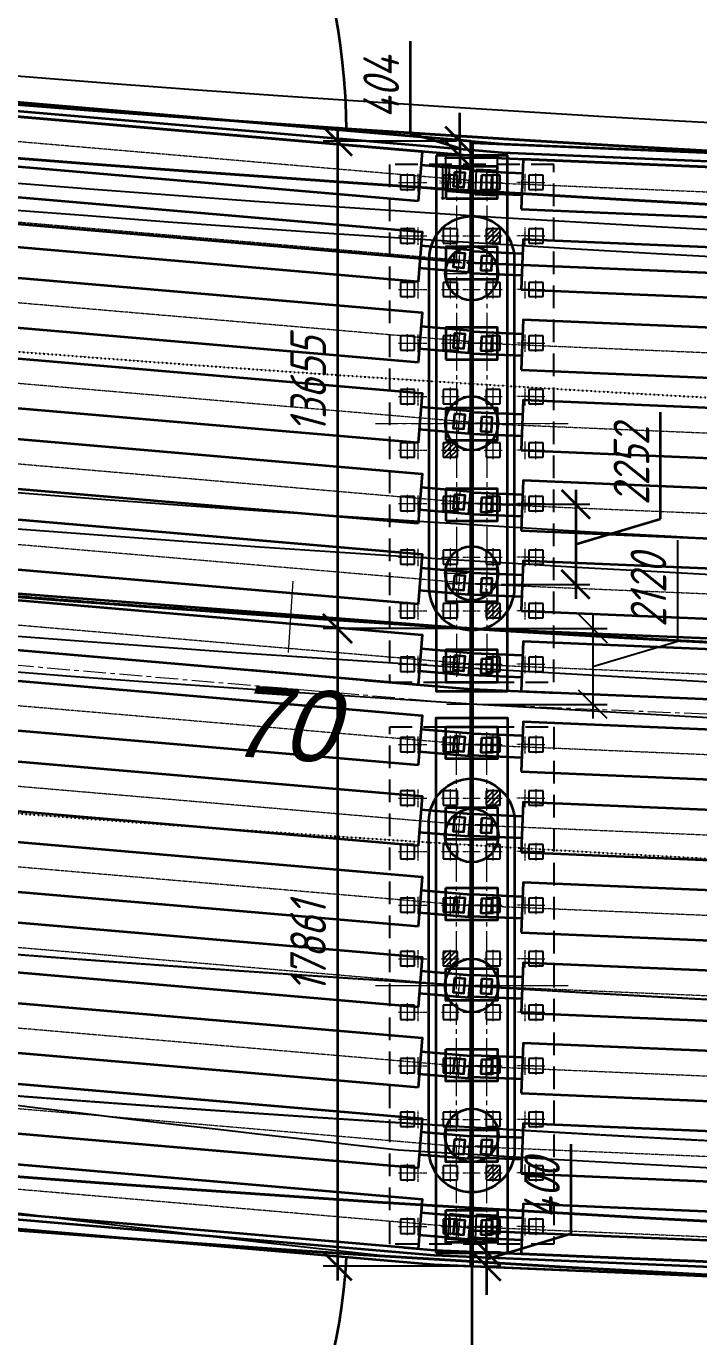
# Model space of a CAD drawing. Header units: millimetres. Extents: x 263685 to 14136308, y -2404013 to 2433772.
# Drawn here: x 6791042 to 6809888, y -687254 to -650534 of the extents above; entities that cross this region are included whole.
import ezdxf
from ezdxf import colors
from ezdxf.entities.mleader import LeaderData, LeaderLine
from ezdxf.enums import TextEntityAlignment as Align
from ezdxf.math import Vec2, Vec3

# ---------------------------------------------------------------- set-up
doc = ezdxf.new("R2010")
doc.units = ezdxf.units.MM
for name, pattern in [('15-15', [6, 1.5, -3, 1.5]), ('CENTER', [50.8, 31.75, -6.35, 6.35, -6.35]), ('DASHED', [7, 5, -2, 0]), ('невидимая', [9.525, 6.35, -3.175]), ('осевая', [2, 1.25, -0.25, 0.25, -0.25])]:
    doc.linetypes.add(name, pattern=pattern)
for name, color, linetype, lineweight in [('1-Бетон', 106, 'Continuous', 35), ('1-Оси', 1, 'CENTER', 20), ('Железная дорога.0', 7, 'Continuous', 9), ('ИС_Выноски', 3, 'Continuous', 18), ('ИС_Ось', 3, 'осевая', 18), ('Основное направление 30.05.Пикетаж', 7, 'Continuous', 15)]:
    doc.layers.add(name, color=color, linetype=linetype, lineweight=lineweight)
doc.layers.add('_Defpoints', color=8, linetype='Continuous', plot=False)
for name, color, linetype in [('_Размер', 7, 'Continuous'), ('ИС_Невидимая', 4, 'невидимая'), ('Основное направление 30.05.Верх покрытия', 7, 'Continuous'), ('Основное направление 30.05.Ось трассы', 7, 'Continuous'), ('Ось_петли_новый план.Верх покрытия', 7, 'Continuous'), ('Петля 1 ось справа.Верх покрытия', 7, 'Continuous'), ('Штриховая', 7, 'Continuous')]:
    doc.layers.add(name, color=color, linetype=linetype)
doc.styles.add('0', font='isocpeur.ttf', dxfattribs={"width": 0.8, "oblique": 15})
doc.styles.add('ISOCPEUR', font='isocpeur.ttf', dxfattribs={"width": 0.8, "oblique": 15, "height": 2.5})
doc.styles.add('Пикетаж_1', font='pragmai.shx', dxfattribs={"height": 2})
doc.dimstyles.new('М25', dxfattribs={"dimscale": 25, "dimtxt": 2.5, "dimasz": 2, "dimexe": 1, "dimexo": 1, "dimgap": 1, "dimtad": 1, "dimdec": 0, "dimtxsty": '0', "dimblk1": 'OBLIQUE', "dimblk2": 'OBLIQUE', "dimsah": 1, "dimcen": 2.5, "dimdle": 1, "dimclrd": 256, "dimclre": 256, "dimclrt": 256, "dimaunit": 1, "dimadec": 0, "dimazin": 0, "dimtfac": 0.75, "dimtdec": 0, "dimtmove": 1, "dimatfit": 2, "dimldrblk": 'OBLIQUE', "dimfxl": 1, "dimtolj": 1, "dimtzin": 0, "dimlwd": -1, "dimlwe": -1, "dimarcsym": 0})
doc.dimstyles.new('М400нов', dxfattribs={"dimscale": 400, "dimtxt": 2.5, "dimasz": 2, "dimexe": 1, "dimexo": 1, "dimgap": 0.8, "dimtad": 1, "dimdec": 0, "dimzin": 0, "dimdsep": 46, "dimtxsty": '0', "dimblk": 'OBLIQUE', "dimcen": 0.09, "dimdle": 1, "dimclrd": 256, "dimclre": 256, "dimclrt": 256, "dimadec": 4, "dimazin": 0, "dimtfac": 1, "dimtdec": 0, "dimtmove": 1, "dimatfit": 2, "dimfxl": 1, "dimtolj": 1, "dimtzin": 0, "dimlwd": -1, "dimarcsym": 0})
pattern_1 = [(176.87772, (98.23885, -49.14669), (-0.00518798, -0.09510861), [])]
pattern_2 = [(176.87772, (101.905245, -44.24796), (-0.00518798, -0.09510861), [])]
pattern_3 = [(176.87772, (94.08722, -51.25713), (-0.00518798, -0.09510861), [])]

# ---------------------------------------------------------------- blocks, each defined once
blk = doc.blocks.new('stationing')
at = {"layer": 'Железная дорога.0', "color": 1}
blk.add_line((0, 1), (0, -1), dxfattribs=at)
blk = doc.blocks.new('дорога план')
at = {"layer": 'Основное направление 30.05.Верх покрытия', "color": 84, "flags": 128}
for points in [[(-265125, 81028, 0.025264), (-191155, 52344, 0.186442), (374243, 80227)], [(-265125, 49916, 0.021366), (-200103, 25285, 0.038759), (-77769, -4898, 0.025058), (2819, -17929, 0.040644), (135520, -15696)]]:
    blk.add_lwpolyline(points, format="xyb", dxfattribs=at)
at = {"layer": 'Основное направление 30.05.Верх покрытия', "color": 6, "flags": 128}
for points in [[(-265125, 77743, 0.024838), (-192097, 49496, 0.186005), (374243, 76946)], [(-265125, 67192, 0.023497), (-195127, 40334, 0.184624), (374243, 66407)], [(-265125, 63916, 0.023087), (-196068, 37485, 0.184202), (374243, 63136)], [(-265125, 53180, 0.021762), (-199161, 28134, 0.038759), (-77278, -1938, 0.025058), (3012, -14935, 0.040649), (135241, -12708)]]:
    blk.add_lwpolyline(points, format="xyb", dxfattribs=at)
at = {"layer": 'Основное направление 30.05.Верх покрытия', "color": 5, "flags": 128}
for points in [[(-265125, 76921, 0.024735), (-192332, 48784, 0.185896), (374243, 76126)], [(374243, 67498, -0.184765), (-194813, 41283, -0.023634), (-265125, 68284, -0.023634)], [(-265125, 62822, 0.022954), (-196382, 36536, 0.184063), (374243, 62046)]]:
    blk.add_lwpolyline(points, format="xyb", dxfattribs=at)
at = {"layer": 'Основное направление 30.05.Ось трассы', "color": 1, "lineweight": 40, "flags": 128}
blk.add_lwpolyline([(-265125, 65117, 0.208487), (374243, 64335)], format="xyb", dxfattribs=at)
at = {"layer": 'Ось_петли_новый план.Верх покрытия', "color": 5, "linetype": 'DASHED', "flags": 128}
for points in [[(134781, -8031, -0.065719), (-77117, -1002)], [(135168, -11962, -0.065719), (-77764, -4899, -0.065719)]]:
    blk.add_lwpolyline(points, format="xyb", dxfattribs=at)
at = {"layer": 'Петля 1 ось справа.Верх покрытия', "color": 5, "linetype": '15-15', "flags": 128}
for points in [[(-265125, 72600, 0.024182), (-193572, 45033, 0.185328), (374243, 71810)], [(-265125, 58518, 0.022417), (-197623, 32786, 0.183514), (374243, 57743)]]:
    blk.add_lwpolyline(points, format="xyb", dxfattribs=at)
at = {"layer": 'Основное направление 30.05.Пикетаж', "xscale": 1000, "yscale": 1000, "zscale": 1000, "rotation": 356.0251108219699}
blk.add_blockref('stationing', (0, 0), dxfattribs=at)
at = {"layer": 'Основное направление 30.05.Пикетаж', "color": 1, "style": 'Пикетаж_1', "oblique": 15}
blk.add_text('70', height=2000, rotation=356.0251, dxfattribs=at).set_placement((-277, -3991), align=Align.CENTER)
blk = doc.blocks.new('б33 план')
at = {"layer": '1-Бетон'}
blk.add_lwpolyline([(1400, 700), (31600, 700), (31600, -700), (1400, -700)], close=True, dxfattribs=at)
for points in [[(1400, 310), (0, 310), (0, -310), (1400, -310)], [(31600, 310), (33000, 310), (33000, -310), (31600, -310)]]:
    blk.add_lwpolyline(points, dxfattribs=at)
at = {"layer": 'ИС_Ось', "color": 3, "ltscale": 20}
for points in [[(0, 0), (33000, 0)], [(400, 310), (400, -310)], [(32600, 310), (32600, -310)]]:
    blk.add_lwpolyline(points, dxfattribs=at)
blk = doc.blocks.new('*U1469')
at = {"rotation": 182.4098864728825}
blk.add_blockref('б33 план', (16485, 694), dxfattribs=at)
blk = doc.blocks.new('*U1470')
at = {"layer": '_Defpoints', "color": 0, "linetype": 'ByBlock', "lineweight": -2, "transparency": 16777216}
for p in [(0, 0), (0, -2252), (0, -4504), (0, -6756), (0, -9008), (0, -11260), (0, -13512), (0, -15764), (0, -18016), (0, -20268), (0, -22520), (0, -24772), (0, -27024), (0, -29276)]:
    blk.add_blockref('*U1469', p, dxfattribs=at)
blk = doc.blocks.new('Б24 план')
at = {"layer": '1-Бетон'}
blk.add_lwpolyline([(1400, -700), (22600, -700), (22600, 700), (1400, 700)], close=True, dxfattribs=at)
for points in [[(1400, -310), (0, -310), (0, 310), (1400, 310)], [(22600, -310), (24000, -310), (24000, 310), (22600, 310)]]:
    blk.add_lwpolyline(points, dxfattribs=at)
at = {"layer": 'ИС_Ось', "color": 3, "ltscale": 20}
for points in [[(300, -310), (300, 310)], [(23700, -310), (23700, 310)], [(0, 0), (24000, 0)]]:
    blk.add_lwpolyline(points, dxfattribs=at)
blk = doc.blocks.new('*U1471')
at = {"rotation": 4.910079921255813}
blk.add_blockref('Б24 план', (-11956, -1027), dxfattribs=at)
blk = doc.blocks.new('*U1472')
at = {"layer": '_Defpoints', "color": 0, "linetype": 'ByBlock', "lineweight": -2, "transparency": 16777216}
for p in [(0, 0), (0, -2258), (0, -4516), (0, -6774), (0, -9032), (0, -11290), (0, -13548), (0, -15806), (0, -18064), (0, -20322), (0, -22580), (0, -24838), (0, -27096), (0, -29354)]:
    blk.add_blockref('*U1471', p, dxfattribs=at)
blk = doc.blocks.new('_None')
blk = doc.blocks.new('*U1370')
at = {"layer": '1-Бетон'}
blk.add_circle((0, 0), 750, dxfattribs=at)
blk = doc.blocks.new('*U1371')
at = {"layer": '1-Бетон', "color": 0, "linetype": 'ByBlock', "lineweight": -2, "transparency": 16777216}
for p in [(0, 0), (4200, 0), (8400, 0)]:
    blk.add_blockref('*U1370', p, dxfattribs=at)
blk = doc.blocks.new('*U1366')
at = {"layer": 'ИС_Ось', "ltscale": 500}
blk.add_line((0, -725), (0, 725), dxfattribs=at)
blk = doc.blocks.new('*U1367')
at = {"layer": '1-Бетон', "color": 0, "linetype": 'ByBlock', "lineweight": -2, "transparency": 16777216}
for p in [(0, 0), (2250, 0), (4500, 0), (6750, 0), (9000, 0), (11250, 0), (13500, 0)]:
    blk.add_blockref('*U1366', p, dxfattribs=at)
blk = doc.blocks.new('*U1368')
at = {"layer": 'ИС_Ось', "ltscale": 500}
blk.add_lwpolyline([(0, 500), (0, -1000)], dxfattribs=at)
blk = doc.blocks.new('*U1369')
at = {"color": 0, "linetype": 'ByBlock', "lineweight": -2, "transparency": 16777216}
for p in [(0, 0), (4200, 0), (8400, 0)]:
    blk.add_blockref('*U1368', p, dxfattribs=at)
blk = doc.blocks.new('*U1374')
at = {"layer": '1-Бетон'}
blk.add_circle((0, 0), 750, dxfattribs=at)
blk = doc.blocks.new('*U1375')
at = {"layer": '1-Бетон', "color": 0, "linetype": 'ByBlock', "lineweight": -2, "transparency": 16777216}
for p in [(0, 0), (4200, 0), (8400, 0)]:
    blk.add_blockref('*U1374', p, dxfattribs=at)
blk = doc.blocks.new('*U1372')
at = {"layer": 'ИС_Ось', "ltscale": 500}
blk.add_line((0, -725), (0, 725), dxfattribs=at)
blk = doc.blocks.new('*U1373')
at = {"layer": '1-Бетон', "color": 0, "linetype": 'ByBlock', "lineweight": -2, "transparency": 16777216}
for p in [(0, 0), (2250, 0), (4500, 0), (6750, 0), (9000, 0), (11250, 0), (13500, 0)]:
    blk.add_blockref('*U1372', p, dxfattribs=at)
blk = doc.blocks.new('_OBLIQUE')
at = {"color": 0, "linetype": 'ByBlock', "lineweight": -2}
blk.add_line((0.5, 0.5), (-0.5, -0.5), dxfattribs=at)
blk = doc.blocks.new('*D1827')
at = {"layer": '_Defpoints', "color": 2, "transparency": 16777216}
for p, q in [((-50297, 14726), (-48797, 14726)), ((-50272, 14513), (-50272, 14751)), ((-48822, 14513), (-48822, 14751))]:
    blk.add_line(p, q, dxfattribs=at)
at = {"layer": 'Defpoints', "color": 0, "transparency": 16777216}
for p in [(-48822, 14726), (-50272, 14488), (-48822, 14488)]:
    blk.add_point(p, dxfattribs=at)
at = {"layer": '_Defpoints', "color": 2, "transparency": 16777216, "xscale": 50, "yscale": 50, "zscale": 50, "rotation": 180}
blk.add_blockref('_OBLIQUE', (-50272, 14726), dxfattribs=at)
at = {"layer": '_Defpoints', "color": 2, "transparency": 16777216, "xscale": 50, "yscale": 50, "zscale": 50}
blk.add_blockref('_OBLIQUE', (-48822, 14726), dxfattribs=at)
at = {"layer": '_Defpoints', "color": 2, "transparency": 16777216, "insert": (-49547, 14782), "char_height": 62.5, "attachment_point": 5, "style": '0'}
blk.add_mtext('\\A1;1450', dxfattribs=at)
blk = doc.blocks.new('*D1828')
at = {"layer": '_Defpoints', "color": 2, "transparency": 16777216}
for p, q in [((-50297, 14488), (-50396, 14488)), ((-50371, 14513), (-50371, 13563)), ((-50297, 13588), (-50396, 13588))]:
    blk.add_line(p, q, dxfattribs=at)
at = {"layer": 'Defpoints', "color": 0, "transparency": 16777216}
for p in [(-50272, 14488), (-50371, 13588), (-50272, 13588)]:
    blk.add_point(p, dxfattribs=at)
at = {"layer": '_Defpoints', "color": 2, "transparency": 16777216, "xscale": 50, "yscale": 50, "zscale": 50}
for p, rotation in [((-50371, 14488), 90), ((-50371, 13588), 270)]:
    blk.add_blockref('_OBLIQUE', p, dxfattribs=dict(at, rotation=rotation))
at = {"layer": '_Defpoints', "color": 2, "transparency": 16777216, "insert": (-50427, 14038), "char_height": 62.5, "attachment_point": 5, "rotation": 90, "style": '0'}
blk.add_mtext('\\A1;900', dxfattribs=at)
blk = doc.blocks.new('*U1427')
at = {"layer": 'ИС_Невидимая', "ltscale": 20}
blk.add_lwpolyline([(-0.2, -0.2), (0.2, -0.2), (0.2, 0.2), (-0.2, 0.2), (-0.2, -0.2)], dxfattribs=at)
at = {"layer": 'ИС_Ось', "ltscale": 50}
for points in [[(-0.25, 0), (0.25, 0)], [(0, -0.25), (0, 0.25)]]:
    blk.add_lwpolyline(points, dxfattribs=at)
blk = doc.blocks.new('*U1428')
at = {"color": 0, "linetype": 'ByBlock', "lineweight": -2, "transparency": 16777216}
for p in [(0, 0), (1.2, 0), (2.4, 0), (3.6, 0), (0, -1.5), (1.2, -1.5), (2.4, -1.5), (3.6, -1.5), (0, -3), (1.2, -3), (2.4, -3), (3.6, -3), (0, -4.5), (1.2, -4.5), (2.4, -4.5), (3.6, -4.5), (0, -6), (1.2, -6), (2.4, -6), (3.6, -6), (0, -7.5), (1.2, -7.5), (2.4, -7.5), (3.6, -7.5), (0, -9), (1.2, -9), (2.4, -9), (3.6, -9), (0, -10.5), (1.2, -10.5), (2.4, -10.5), (3.6, -10.5), (0, -12), (1.2, -12), (2.4, -12), (3.6, -12), (0, -13.5), (1.2, -13.5), (2.4, -13.5), (3.6, -13.5)]:
    blk.add_blockref('*U1427', p, dxfattribs=at)
blk = doc.blocks.new('*U1418')
at = {"layer": 'ИС_Невидимая', "ltscale": 20}
blk.add_lwpolyline([(-0.2, -0.2), (0.2, -0.2), (0.2, 0.2), (-0.2, 0.2), (-0.2, -0.2)], dxfattribs=at)
at = {"layer": 'ИС_Ось', "ltscale": 50}
for points in [[(-0.25, 0), (0.25, 0)], [(0, -0.25), (0, 0.25)]]:
    blk.add_lwpolyline(points, dxfattribs=at)
blk = doc.blocks.new('*U1439')
at = {"color": 0, "linetype": 'ByBlock', "lineweight": -2, "transparency": 16777216}
for p in [(0, 0), (1.2, 0), (2.4, 0), (3.6, 0), (0, -1.5), (1.2, -1.5), (2.4, -1.5), (3.6, -1.5), (0, -3), (1.2, -3), (2.4, -3), (3.6, -3), (0, -4.5), (1.2, -4.5), (2.4, -4.5), (3.6, -4.5), (0, -6), (1.2, -6), (2.4, -6), (3.6, -6), (0, -7.5), (1.2, -7.5), (2.4, -7.5), (3.6, -7.5), (0, -9), (1.2, -9), (2.4, -9), (3.6, -9), (0, -10.5), (1.2, -10.5), (2.4, -10.5), (3.6, -10.5), (0, -12), (1.2, -12), (2.4, -12), (3.6, -12), (0, -13.5), (1.2, -13.5), (2.4, -13.5), (3.6, -13.5)]:
    blk.add_blockref('*U1418', p, dxfattribs=at)
blk = doc.blocks.new('св поле кальм пл')
at = {"layer": 'Штриховая'}
h = blk.add_hatch(dxfattribs=at)
h.set_pattern_fill('ANSI31', color=256, scale=0.03)
h.set_pattern_definition(pattern_2)
h.paths.add_polyline_path([(30.663, -16.32), (30.396, -16.022), (30.098, -16.289), (30.366, -16.587)])
h = blk.add_hatch(dxfattribs=at)
h.set_pattern_fill('ANSI31', color=256, scale=0.03)
h.set_pattern_definition(pattern_1)
h.paths.add_polyline_path([(26.997, -21.219), (26.73, -20.921), (26.432, -21.188), (26.699, -21.486)])
h = blk.add_hatch(dxfattribs=at)
h.set_pattern_fill('ANSI31', color=256, scale=0.03)
h.set_pattern_definition(pattern_3)
h.paths.add_polyline_path([(22.845, -23.329), (22.578, -23.032), (22.28, -23.299), (22.547, -23.596)])
h = blk.add_hatch(dxfattribs=at)
h.set_pattern_fill('ANSI31', color=256, scale=0.03)
h.set_pattern_definition(pattern_3)
h.paths.add_polyline_path([(18.638, -27.101), (18.371, -26.803), (18.669, -26.536), (18.936, -26.834)])
h = blk.add_hatch(dxfattribs=at)
h.set_pattern_fill('ANSI31', color=256, scale=0.03)
h.set_pattern_definition(pattern_1)
h.paths.add_polyline_path([(16.089, -30.998), (15.822, -30.701), (16.12, -30.434), (16.387, -30.731)])
h = blk.add_hatch(dxfattribs=at)
h.set_pattern_fill('ANSI31', color=256, scale=0.03)
h.set_pattern_definition(pattern_2)
h.paths.add_polyline_path([(10.82, -34.11), (10.553, -33.812), (10.851, -33.545), (11.118, -33.843)])
at = {"layer": 'ИС_Невидимая', "ltscale": 0.1}
for points in [[(33.806, -17.129), (23.01, -26.808), (19.939, -23.383), (30.735, -13.704), (33.806, -17.129)], [(11.283, -37.322), (22.079, -27.643), (19.008, -24.218), (8.212, -33.897), (11.283, -37.322)]]:
    blk.add_lwpolyline(points, dxfattribs=at)
at = {"layer": 'ИС_Ось', "color": 1, "ltscale": 500}
blk.add_line((20.541, -24.992), (21.476, -26.034), dxfattribs=at)
at = {"layer": 'ИС_Ось', "color": 1, "lineweight": 40, "ltscale": 2, "true_color": 0xff0000, "flags": 128}
blk.add_lwpolyline([(34.634, -46.806, 0.046583), (-64.636, 63.963, 0.046583)], format="xyb", dxfattribs=at)
at = {"layer": 'ИС_Ось', "color": 1, "ltscale": 500}
for points in [[(32.27, -15.416), (21.082, -25.447)], [(28.408, -21.969), (25.337, -18.544)], [(9.747, -35.609), (20.935, -25.579)], [(16.681, -32.482), (13.61, -29.057)]]:
    blk.add_lwpolyline(points, dxfattribs=at)
at = {"color": 1, "rotation": 131.8774809}
for name, p in [('*U1439', (23.048, -26.102)), ('*U1428', (11.321, -36.616))]:
    blk.add_blockref(name, p, dxfattribs=at)
blk = doc.blocks.new('*D1446')
at = {"layer": '_Размер', "transparency": 16777216}
for p, q in [((6809297, -667760), (6809297, -664932)), ((6806917, -667012), (6806917, -669935)), ((6806917, -668474), (6809297, -667760))]:
    blk.add_line(p, q, dxfattribs=at)
at = {"layer": '_Размер', "lineweight": -2, "transparency": 16777216}
for p, q in [((6803926, -667412), (6807317, -667412)), ((6803926, -669535), (6807317, -669535))]:
    blk.add_line(p, q, dxfattribs=at)
at = {"layer": 'Defpoints', "color": 0, "transparency": 16777216}
for p in [(6803526, -667412), (6803526, -669535), (6806917, -669535)]:
    blk.add_point(p, dxfattribs=at)
at = {"layer": '_Размер', "transparency": 16777216, "xscale": 800, "yscale": 800, "zscale": 800}
for p, rotation in [((6806917, -667412), 90), ((6806917, -669535), 270)]:
    blk.add_blockref('_OBLIQUE', p, dxfattribs=dict(at, rotation=rotation))
at = {"layer": '_Размер', "transparency": 16777216, "insert": (6808477, -666346), "char_height": 1000, "attachment_point": 5, "rotation": 90, "style": '0'}
blk.add_mtext('\\A1;2120', dxfattribs=at)
blk = doc.blocks.new('*D1791')
at = {"layer": '1-Бетон', "transparency": 16777216}
for p, q in [((6801809, -653544), (6801809, -650957)), ((6803189, -653757), (6803189, -652957)), ((6803189, -653958), (6801809, -653544)), ((6803189, -653757), (6803189, -654160)), ((6803189, -653757), (6803189, -654160)), ((6803189, -654160), (6803189, -654960))]:
    blk.add_line(p, q, dxfattribs=at)
at = {"layer": '1-Бетон', "lineweight": -2, "transparency": 16777216}
for p, q in [((6803101, -653757), (6802789, -653757)), ((6803126, -654160), (6802789, -654160))]:
    blk.add_line(p, q, dxfattribs=at)
at = {"layer": 'Defpoints', "color": 0, "transparency": 16777216}
for p in [(6803501, -653757), (6803189, -654160), (6803526, -654160)]:
    blk.add_point(p, dxfattribs=at)
at = {"layer": '1-Бетон', "transparency": 16777216, "xscale": 800, "yscale": 800, "zscale": 800}
for p, rotation in [((6803189, -653757), 270), ((6803189, -654160), 90)]:
    blk.add_blockref('_OBLIQUE', p, dxfattribs=dict(at, rotation=rotation))
at = {"layer": '1-Бетон', "transparency": 16777216, "insert": (6800989, -652250), "char_height": 1000, "attachment_point": 5, "rotation": 90, "style": '0'}
blk.add_mtext('\\A1;404', dxfattribs=at)
blk = doc.blocks.new('*D1792')
at = {"layer": '1-Бетон', "transparency": 16777216}
for p, q in [((6806315, -684361), (6806315, -681854)), ((6803935, -684875), (6803935, -684075)), ((6803935, -685075), (6806315, -684361)), ((6803935, -684875), (6803935, -685276)), ((6803935, -684875), (6803935, -685276)), ((6803935, -685276), (6803935, -686076))]:
    blk.add_line(p, q, dxfattribs=at)
at = {"layer": '1-Бетон', "lineweight": -2, "transparency": 16777216}
for p, q in [((6803951, -684875), (6804335, -684875)), ((6803951, -685276), (6804335, -685276))]:
    blk.add_line(p, q, dxfattribs=at)
at = {"layer": 'Defpoints', "color": 0, "transparency": 16777216}
for p in [(6803551, -684875), (6803551, -685276), (6803935, -685276)]:
    blk.add_point(p, dxfattribs=at)
at = {"layer": '1-Бетон', "transparency": 16777216, "xscale": 800, "yscale": 800, "zscale": 800}
for p, rotation in [((6803935, -684875), 270), ((6803935, -685276), 90)]:
    blk.add_blockref('_OBLIQUE', p, dxfattribs=dict(at, rotation=rotation))
at = {"layer": '1-Бетон', "transparency": 16777216, "insert": (6805495, -683107), "char_height": 1000, "attachment_point": 5, "rotation": 90, "style": '0'}
blk.add_mtext('\\A1;400', dxfattribs=at)
blk = doc.blocks.new('*D1793')
at = {"layer": '1-Бетон', "transparency": 16777216}
blk.add_line((6799762, -653357), (6799762, -667812), dxfattribs=at)
at = {"layer": '1-Бетон', "lineweight": -2, "transparency": 16777216}
for p, q in [((6803101, -653757), (6799362, -653757)), ((6803126, -667412), (6799362, -667412))]:
    blk.add_line(p, q, dxfattribs=at)
at = {"layer": 'Defpoints', "color": 0, "transparency": 16777216}
for p in [(6803501, -653757), (6799762, -667412), (6803526, -667412)]:
    blk.add_point(p, dxfattribs=at)
at = {"layer": '1-Бетон', "transparency": 16777216, "xscale": 800, "yscale": 800, "zscale": 800}
for p, rotation in [((6799762, -653757), 90), ((6799762, -667412), 270)]:
    blk.add_blockref('_OBLIQUE', p, dxfattribs=dict(at, rotation=rotation))
at = {"layer": '1-Бетон', "transparency": 16777216, "insert": (6798942, -660584), "char_height": 1000, "attachment_point": 5, "rotation": 90, "style": '0'}
blk.add_mtext('\\A1;13655', dxfattribs=at)
blk = doc.blocks.new('*D1794')
at = {"layer": '1-Бетон', "transparency": 16777216}
blk.add_line((6799762, -667012), (6799762, -685674), dxfattribs=at)
at = {"layer": '1-Бетон', "lineweight": -2, "transparency": 16777216}
for p, q in [((6803126, -667412), (6799362, -667412)), ((6803101, -685274), (6799362, -685274))]:
    blk.add_line(p, q, dxfattribs=at)
at = {"layer": 'Defpoints', "color": 0, "transparency": 16777216}
for p in [(6803526, -667412), (6799762, -685274), (6803501, -685274)]:
    blk.add_point(p, dxfattribs=at)
at = {"layer": '1-Бетон', "transparency": 16777216, "xscale": 800, "yscale": 800, "zscale": 800}
for p, rotation in [((6799762, -667412), 90), ((6799762, -685274), 270)]:
    blk.add_blockref('_OBLIQUE', p, dxfattribs=dict(at, rotation=rotation))
at = {"layer": '1-Бетон', "transparency": 16777216, "insert": (6798942, -676343), "char_height": 1000, "attachment_point": 5, "rotation": 90, "style": '0'}
blk.add_mtext('\\A1;17861', dxfattribs=at)
blk = doc.blocks.new('*D1796')
at = {"layer": '1-Бетон', "transparency": 16777216}
for p, q in [((6808819, -664335), (6808819, -661347)), ((6806439, -663523), (6806439, -666575)), ((6806439, -665049), (6808819, -664335))]:
    blk.add_line(p, q, dxfattribs=at)
at = {"layer": '1-Бетон', "lineweight": -2, "transparency": 16777216}
for p, q in [((6804338, -663923), (6806839, -663923)), ((6804338, -666175), (6806839, -666175))]:
    blk.add_line(p, q, dxfattribs=at)
at = {"layer": 'Defpoints', "color": 0, "transparency": 16777216}
for p in [(6803938, -663923), (6803938, -666175), (6806439, -666175)]:
    blk.add_point(p, dxfattribs=at)
at = {"layer": '1-Бетон', "transparency": 16777216, "xscale": 800, "yscale": 800, "zscale": 800}
for p, rotation in [((6806439, -663923), 90), ((6806439, -666175), 270)]:
    blk.add_blockref('_OBLIQUE', p, dxfattribs=dict(at, rotation=rotation))
at = {"layer": '1-Бетон', "transparency": 16777216, "insert": (6807999, -662841), "char_height": 1000, "attachment_point": 5, "rotation": 90, "style": '0'}
blk.add_mtext('\\A1;2252', dxfattribs=at)
blk = doc.blocks.new('мост план кальмиус')
at = {"layer": '1-Бетон', "color": 4}
for points in [[(-49572.1, 15191.3), (-73548, 17251), (-73548, -14311.1), (-50603.9, -16282.2), (-49572.1, -16325.6), (-49572.1, 15191.3)], [(-50933.6, 14906.8), (-72055.8, 16721.3)], [(-16551.3, 13762.7), (-49522.1, 15137.6), (-49522.1, -16327.7), (-16896.3, -17700.8), (-16551.3, -17700), (-16551.3, 13762.7)], [(-49858.8, 11799.8), (-73834.7, 13859.6)], [(-49680.5, 11791.2), (-16564.4, 10397.5)], [(-73502, 3383.5), (-49573.1, 1537.2)], [(-16551.3, 171.2), (-49523.1, 1534.1)]]:
    blk.add_lwpolyline(points, dxfattribs=at)
at = {"layer": '1-Бетон'}
for points in [[(-73548, 17251), (-48683.5, 15114.9), (-16232.3, 13749.2), (16229.7, 13749.2), (48680.9, 15114.9), (73545.4, 17251)], [(15099.2, 13499.2), (-16237.5, 13499.2), (-48699.5, 14865.4), (-73548, 17000.1)], [(-48106.9, 14690.3), (-17933.1, 13420.5)], [(-51053.4, -36.1), (-55772.3, 369.3)], [(73545.4, -14060.2), (50585.4, -16032.6), (16888.5, -17450.8), (-16891.1, -17450.8), (-50587.9, -16032.6), (-73548, -14060.2)], [(-73548, -14311.1), (-50603.9, -16282.2), (-16896.3, -17700.8), (16893.8, -17700.8), (50601.3, -16282.2), (73545.4, -14311.1)], [(-51053.4, -15842.1), (-72175.6, -14027.5)], [(-16509.9, -16700.8), (-49481.7, -15336.1)], [(-17993.1, -17254.3), (-48166.4, -15984.4)]]:
    blk.add_lwpolyline(points, dxfattribs=at)
at = {"layer": '1-Бетон', "color": 3}
for points in [[(-50547.8, 14787.2), (-50547.8, -212.8), (-48547.7, -212.8), (-48547.7, 14787.2)], [(-50547.9, -15963.3), (-50547.6, -963.1), (-48547.5, -962.2), (-48547.9, -15962.3)]]:
    blk.add_lwpolyline(points, close=True, dxfattribs=at)
at = {"layer": '1-Бетон', "color": 5}
for points in [[(-50272.1, 13587.5), (-48822.1, 13587.5), (-48822.1, 14487.5), (-50272.1, 14487.5), (-50272.1, 13587.5)], [(-50029.9, 14327.3), (-50064.1, 13928.8), (-49765.2, 13903.1), (-49731, 14301.6), (-50029.9, 14327.3)], [(-49276.9, 14239.1), (-49293.7, 13839.5), (-48994, 13826.9), (-48977.2, 14226.5), (-49276.9, 14239.1)], [(-50272.1, 11329.5), (-48822.1, 11329.5), (-48822.1, 12229.5), (-50272.1, 12229.5), (-50272.1, 11329.5)], [(-50029.9, 12069.3), (-50064.1, 11670.8), (-49765.2, 11645.1), (-49731, 12043.6), (-50029.9, 12069.3)], [(-49276.9, 11981.1), (-49293.7, 11581.5), (-48994, 11568.9), (-48977.2, 11968.5), (-49276.9, 11981.1)], [(-50272.1, 9071.5), (-48822.1, 9071.5), (-48822.1, 9971.5), (-50272.1, 9971.5), (-50272.1, 9071.5)], [(-50029.9, 9811.3), (-50064.1, 9412.8), (-49765.2, 9387.1), (-49731, 9785.6), (-50029.9, 9811.3)], [(-49276.9, 9723.1), (-49293.7, 9323.5), (-48994, 9310.9), (-48977.2, 9710.5), (-49276.9, 9723.1)], [(-50272.1, 6813.5), (-48822.1, 6813.5), (-48822.1, 7713.5), (-50272.1, 7713.5), (-50272.1, 6813.5)], [(-50029.9, 7553.3), (-50064.1, 7154.8), (-49765.2, 7129.1), (-49731, 7527.6), (-50029.9, 7553.3)], [(-49276.9, 7465.1), (-49293.7, 7065.5), (-48994, 7052.9), (-48977.2, 7452.5), (-49276.9, 7465.1)], [(-50272.1, 4555.5), (-48822.1, 4555.5), (-48822.1, 5455.5), (-50272.1, 5455.5), (-50272.1, 4555.5)], [(-50029.9, 5295.3), (-50064.1, 4896.8), (-49765.2, 4871.1), (-49731, 5269.6), (-50029.9, 5295.3)], [(-49276.9, 5207.1), (-49293.7, 4807.5), (-48994, 4794.9), (-48977.2, 5194.5), (-49276.9, 5207.1)], [(-50272.1, 2297.5), (-48822.1, 2297.5), (-48822.1, 3197.5), (-50272.1, 3197.5), (-50272.1, 2297.5)], [(-50029.9, 3037.3), (-50064.1, 2638.8), (-49765.2, 2613.1), (-49731, 3011.6), (-50029.9, 3037.3)], [(-49276.9, 2949.1), (-49293.7, 2549.5), (-48994, 2536.9), (-48977.2, 2936.5), (-49276.9, 2949.1)], [(-50272.1, 39.5), (-48822.1, 39.5), (-48822.1, 939.5), (-50272.1, 939.5), (-50272.1, 39.5)], [(-50029.9, 779.3), (-50064.1, 380.8), (-49765.2, 355.1), (-49731, 753.6), (-50029.9, 779.3)], [(-49276.9, 691.1), (-49293.7, 291.5), (-48994, 278.9), (-48977.2, 678.5), (-49276.9, 691.1)], [(-50272.1, -1214.5), (-48822.1, -1214.5), (-48822.1, -2114.5), (-50272.1, -2114.5), (-50272.1, -1214.5)], [(-50029.9, -1478.7), (-50064.1, -1877.2), (-49765.2, -1902.9), (-49731, -1504.4), (-50029.9, -1478.7)], [(-49276.9, -1524.9), (-49293.7, -1924.5), (-48994, -1937.1), (-48977.2, -1537.5), (-49276.9, -1524.9)], [(-50272.1, -3472.5), (-48822.1, -3472.5), (-48822.1, -4372.5), (-50272.1, -4372.5), (-50272.1, -3472.5)], [(-50029.9, -3736.7), (-50064.1, -4135.2), (-49765.2, -4160.9), (-49731, -3762.4), (-50029.9, -3736.7)], [(-49276.9, -3776.9), (-49293.7, -4176.5), (-48994, -4189.1), (-48977.2, -3789.5), (-49276.9, -3776.9)], [(-50272.1, -5730.5), (-48822.1, -5730.5), (-48822.1, -6630.5), (-50272.1, -6630.5), (-50272.1, -5730.5)], [(-50029.9, -5994.7), (-50064.1, -6393.2), (-49765.2, -6418.9), (-49731, -6020.4), (-50029.9, -5994.7)], [(-49276.9, -6028.9), (-49293.7, -6428.5), (-48994, -6441.1), (-48977.2, -6041.5), (-49276.9, -6028.9)], [(-50272.1, -7988.5), (-48822.1, -7988.5), (-48822.1, -8888.5), (-50272.1, -8888.5), (-50272.1, -7988.5)], [(-50029.9, -8252.7), (-50064.1, -8651.2), (-49765.2, -8676.9), (-49731, -8278.4), (-50029.9, -8252.7)], [(-49276.9, -8280.9), (-49293.7, -8680.5), (-48994, -8693.1), (-48977.2, -8293.5), (-49276.9, -8280.9)], [(-50272.1, -10246.5), (-48822.1, -10246.5), (-48822.1, -11146.5), (-50272.1, -11146.5), (-50272.1, -10246.5)], [(-50029.9, -10510.7), (-50064.1, -10909.2), (-49765.2, -10934.9), (-49731, -10536.4), (-50029.9, -10510.7)], [(-49276.9, -10532.9), (-49293.7, -10932.5), (-48994, -10945.1), (-48977.2, -10545.5), (-49276.9, -10532.9)], [(-50272.1, -12504.5), (-48822.1, -12504.5), (-48822.1, -13404.5), (-50272.1, -13404.5), (-50272.1, -12504.5)], [(-50029.9, -12768.7), (-50064.1, -13167.2), (-49765.2, -13192.9), (-49731, -12794.4), (-50029.9, -12768.7)], [(-49276.9, -12784.9), (-49293.7, -13184.5), (-48994, -13197.1), (-48977.2, -12797.5), (-49276.9, -12784.9)], [(-50272.1, -14762.5), (-48822.1, -14762.5), (-48822.1, -15662.5), (-50272.1, -15662.5), (-50272.1, -14762.5)], [(-50029.9, -15026.7), (-50064.1, -15425.2), (-49765.2, -15450.9), (-49731, -15052.4), (-50029.9, -15026.7)], [(-49276.9, -15036.9), (-49293.7, -15436.5), (-48994, -15449.1), (-48977.2, -15049.5), (-49276.9, -15036.9)]]:
    blk.add_lwpolyline(points, dxfattribs=at)
at = {"layer": '1-Бетон', "elevation": -5778.2}
for points in [[(-50747, 11886.8), (-50747, 2686.9, 0.9958479), (-48347, 2686.9), (-48347, 11886.8, 0.9958479)], [(-50747, -13062.8), (-50747, -3862.9, -0.9958479), (-48347, -3862.9), (-48347, -13062.8, -0.9958479)]]:
    blk.add_lwpolyline(points, format="xyb", close=True, dxfattribs=at)
at = {"layer": '1-Бетон'}
for centre, radius, start, end in [((-72212.2, 15293.8), 19159.5, 0.58796, 88.51931), ((-70392.4, -15047), 17368.9, 261.08028, 356.61774)]:
    blk.add_arc(centre, radius, start, end, dxfattribs=at)
at = {"layer": '1-Бетон', "color": 1}
blk.add_arc((0, 800001.4), 800001.4, 266.0846828, 273.2466191, dxfattribs=at)
at = {"layer": '1-Оси', "color": 1, "ltscale": 20}
blk.add_lwpolyline([(73545.4, 1469.8), (49672.9, -581), (16548.7, -1975.8), (-16570.8, -1975), (-49675.5, -581), (-73548, 1469.8)], dxfattribs=at)
at = {"layer": '_Defpoints', "color": 2}
for points in [[(-50166.5, 14489.6), (-50226.4, 13792.1), (-49628.6, 13740.8), (-49568.7, 14438.2)], [(-49420.5, 14395.3), (-49449.9, 13695.9), (-48850.5, 13670.7), (-48821, 14370.1)], [(-50166.5, -14864.4), (-50226.4, -15561.9), (-49628.6, -15613.2), (-49568.7, -14915.8)], [(-49420.5, -14880.7), (-49449.9, -15580.1), (-48850.5, -15605.3), (-48821, -14905.9)]]:
    blk.add_lwpolyline(points, close=True, dxfattribs=at)
at = {"layer": 'ИС_Ось', "color": 1, "ltscale": 500}
blk.add_line((-48847.1, -587.5), (-50247.1, -587.5), dxfattribs=at)
for points in [[(-49547.1, 15061.4), (-49547.1, -488.9)], [(-52247.1, 7287.2), (-46847.1, 7287.2)], [(-49547.1, -16236.4), (-49547.1, -686.1)], [(-52247.1, -8462.2), (-46847.1, -8462.2)]]:
    blk.add_lwpolyline(points, dxfattribs=at)
at = {"layer": 'ИС_Ось', "ltscale": 500, "elevation": 5778.2}
for points in [[(-49972.1, 14387.5), (-49972.1, 187.5)], [(-49972.1, -15563.5), (-49972.1, -1363.5)]]:
    blk.add_lwpolyline(points, dxfattribs=at)
at = {"layer": 'ИС_Ось', "ltscale": 500}
for points in [[(-49122.1, 14387.5), (-49122.1, 187.5)], [(-49122.1, -15563.5), (-49122.1, -1363.5)]]:
    blk.add_lwpolyline(points, dxfattribs=at)
at = {"layer": 'ИС_Ось', "ltscale": 50}
for points in [[(-51296.9, 14036.6), (-50796.9, 14036.6)], [(-51046.9, 13786.6), (-51046.9, 14286.6)], [(-49796.9, 14036.6), (-49296.9, 14036.6)], [(-49546.9, 13786.6), (-49546.9, 14286.6)], [(-47797.3, 14036.6), (-48297.3, 14036.6)], [(-48047.3, 13786.6), (-48047.3, 14286.6)], [(-51296.9, 12536.6), (-50796.9, 12536.6)], [(-51046.9, 12286.6), (-51046.9, 12786.6)], [(-49796.9, 12536.6), (-49296.9, 12536.6)], [(-49546.9, 12286.6), (-49546.9, 12786.6)], [(-47797.3, 12536.6), (-48297.3, 12536.6)], [(-48047.3, 12286.6), (-48047.3, 12786.6)], [(-51296.9, 11036.4), (-50796.9, 11036.4)], [(-51046.9, 10786.4), (-51046.9, 11286.4)], [(-49796.9, 11036.4), (-49296.9, 11036.4)], [(-49546.9, 10786.4), (-49546.9, 11286.4)], [(-47797.3, 11036.4), (-48297.3, 11036.4)], [(-48047.3, 10786.4), (-48047.3, 11286.4)], [(-51046.9, 9286.4), (-51046.9, 9786.4)], [(-49546.9, 9286.4), (-49546.9, 9786.4)], [(-48047.3, 9286.4), (-48047.3, 9786.4)], [(-51296.9, 9536.4), (-50796.9, 9536.4)], [(-49796.9, 9536.4), (-49296.9, 9536.4)], [(-47797.3, 9536.4), (-48297.3, 9536.4)], [(-51046.9, 7786.4), (-51046.9, 8286.4)], [(-49546.9, 7786.4), (-49546.9, 8286.4)], [(-48047.3, 7786.4), (-48047.3, 8286.4)], [(-51296.9, 8036.4), (-50796.9, 8036.4)], [(-49796.9, 8036.4), (-49296.9, 8036.4)], [(-47797.3, 8036.4), (-48297.3, 8036.4)], [(-51046.9, 6286.4), (-51046.9, 6786.4)], [(-49546.9, 6286.4), (-49546.9, 6786.4)], [(-48047.3, 6286.4), (-48047.3, 6786.4)], [(-51296.9, 6536.4), (-50796.9, 6536.4)], [(-49796.9, 6536.4), (-49296.9, 6536.4)], [(-47797.3, 6536.4), (-48297.3, 6536.4)], [(-51046.9, 4786.6), (-51046.9, 5286.6)], [(-49546.9, 4786.6), (-49546.9, 5286.6)], [(-48047.3, 4786.6), (-48047.3, 5286.6)], [(-51296.9, 5036.6), (-50796.9, 5036.6)], [(-49796.9, 5036.6), (-49296.9, 5036.6)], [(-47797.3, 5036.6), (-48297.3, 5036.6)], [(-51046.9, 3286.6), (-51046.9, 3786.6)], [(-49546.9, 3286.6), (-49546.9, 3786.6)], [(-48047.3, 3286.6), (-48047.3, 3786.6)], [(-51296.9, 3536.6), (-50796.9, 3536.6)], [(-49796.9, 3536.6), (-49296.9, 3536.6)], [(-47797.3, 3536.6), (-48297.3, 3536.6)], [(-51047.4, 1786.4), (-51047.4, 2286.4)], [(-49547.4, 1786.4), (-49547.4, 2286.4)], [(-48047.8, 1786.4), (-48047.8, 2286.4)], [(-51297.4, 2036.4), (-50797.4, 2036.4)], [(-49797.4, 2036.4), (-49297.4, 2036.4)], [(-47797.8, 2036.4), (-48297.8, 2036.4)], [(-51046.9, 286.6), (-51046.9, 786.6)], [(-49546.9, 286.6), (-49546.9, 786.6)], [(-48047.3, 286.6), (-48047.3, 786.6)], [(-51296.9, 536.6), (-50796.9, 536.6)], [(-49796.9, 536.6), (-49296.9, 536.6)], [(-47797.3, 536.6), (-48297.3, 536.6)], [(-51046.9, -1963.8), (-51046.9, -1463.8)], [(-49546.9, -1963.8), (-49546.9, -1463.8)], [(-48047.3, -1963.8), (-48047.3, -1463.8)], [(-51296.9, -1713.8), (-50796.9, -1713.8)], [(-49796.9, -1713.8), (-49296.9, -1713.8)], [(-47797.3, -1713.8), (-48297.3, -1713.8)], [(-51296.9, -3213.7), (-50796.9, -3213.7)], [(-51046.9, -3463.7), (-51046.9, -2963.7)], [(-49796.9, -3213.7), (-49296.9, -3213.7)], [(-49546.9, -3463.7), (-49546.9, -2963.7)], [(-47797.3, -3213.7), (-48297.3, -3213.7)], [(-48047.3, -3463.7), (-48047.3, -2963.7)], [(-51296.9, -4713.7), (-50796.9, -4713.7)], [(-51046.9, -4963.7), (-51046.9, -4463.7)], [(-49796.9, -4713.7), (-49296.9, -4713.7)], [(-49546.9, -4963.7), (-49546.9, -4463.7)], [(-47797.3, -4713.7), (-48297.3, -4713.7)], [(-48047.3, -4963.7), (-48047.3, -4463.7)], [(-51296.9, -6213.8), (-50796.9, -6213.8)], [(-51046.9, -6463.8), (-51046.9, -5963.8)], [(-49796.9, -6213.8), (-49296.9, -6213.8)], [(-49546.9, -6463.8), (-49546.9, -5963.8)], [(-47797.3, -6213.8), (-48297.3, -6213.8)], [(-48047.3, -6463.8), (-48047.3, -5963.8)], [(-51046.9, -7963.8), (-51046.9, -7463.8)], [(-49546.9, -7963.8), (-49546.9, -7463.8)], [(-48047.3, -7963.8), (-48047.3, -7463.8)], [(-51296.9, -7713.8), (-50796.9, -7713.8)], [(-49796.9, -7713.8), (-49296.9, -7713.8)], [(-47797.3, -7713.8), (-48297.3, -7713.8)], [(-51046.9, -9463.8), (-51046.9, -8963.8)], [(-49546.9, -9463.8), (-49546.9, -8963.8)], [(-48047.3, -9463.8), (-48047.3, -8963.8)], [(-51296.9, -9213.8), (-50796.9, -9213.8)], [(-49796.9, -9213.8), (-49296.9, -9213.8)], [(-47797.3, -9213.8), (-48297.3, -9213.8)], [(-51046.9, -10963.8), (-51046.9, -10463.8)], [(-49546.9, -10963.8), (-49546.9, -10463.8)], [(-48047.3, -10963.8), (-48047.3, -10463.8)], [(-51296.9, -10713.8), (-50796.9, -10713.8)], [(-49796.9, -10713.8), (-49296.9, -10713.8)], [(-47797.3, -10713.8), (-48297.3, -10713.8)], [(-51046.9, -12463.8), (-51046.9, -11963.8)], [(-49546.9, -12463.8), (-49546.9, -11963.8)], [(-48047.3, -12463.8), (-48047.3, -11963.8)], [(-51296.9, -12213.8), (-50796.9, -12213.8)], [(-49796.9, -12213.8), (-49296.9, -12213.8)], [(-47797.3, -12213.8), (-48297.3, -12213.8)], [(-51046.9, -13963.7), (-51046.9, -13463.7)], [(-49546.9, -13963.7), (-49546.9, -13463.7)], [(-48047.3, -13963.7), (-48047.3, -13463.7)], [(-51296.9, -13713.7), (-50796.9, -13713.7)], [(-49796.9, -13713.7), (-49296.9, -13713.7)], [(-47797.3, -13713.7), (-48297.3, -13713.7)], [(-51046.9, -15463.8), (-51046.9, -14963.8)], [(-49546.9, -15463.8), (-49546.9, -14963.8)], [(-48047.3, -15463.8), (-48047.3, -14963.8)], [(-51296.9, -15213.8), (-50796.9, -15213.8)], [(-49796.9, -15213.8), (-49296.9, -15213.8)], [(-47797.3, -15213.8), (-48297.3, -15213.8)]]:
    blk.add_lwpolyline(points, dxfattribs=at)
at = {"xscale": -1.000000000000004, "rotation": 90}
blk.add_blockref('*U1369', (-49797.1, 11487.2), dxfattribs=at)
at = {"layer": '1-Бетон', "color": 1, "xscale": 999.9999999999986, "yscale": 999.9999999999986, "zscale": 999.9999999999986, "rotation": 228.1225190970572}
blk.add_blockref('св поле кальм пл', (-16526.7, -1975.8), dxfattribs=at)
at = {"layer": '1-Бетон', "xscale": -1.000000000000004, "rotation": 90}
for name, p in [('*U1373', (-49547.1, 14037.5)), ('*U1375', (-49547.1, 11487.2))]:
    blk.add_blockref(name, p, dxfattribs=at)
at = {"layer": '1-Бетон', "rotation": 90}
for name, p in [('*U1367', (-49547.1, -15212.2)), ('*U1371', (-49547.1, -12662.2))]:
    blk.add_blockref(name, p, dxfattribs=at)
at = {"layer": '_Defpoints', "xscale": -1}
for name, p in [('*U1472', (-61554.6, 15116.6)), ('*U1470', (-33049.7, 13356))]:
    blk.add_blockref(name, p, dxfattribs=at)
at = {"layer": '_Defpoints', "color": 2}
for base, p2, angle, picture, middle in [((-48822.1, 14726), (-48822.1, 14487.5), 0.00002, '*D1827', (-49547.1, 14782.2)), ((-50370.7, 13587.5), (-50272.1, 13587.5), 90.00002, '*D1828', (-50427, 14037.5))]:
    dim = blk.add_linear_dim(base=base, p1=(-50272.1, 14487.5), p2=p2, angle=angle, dimstyle='М25', override={"dimclrd": 2, "dimclre": 2, "dimclrt": 2}, dxfattribs=at)
    dim.commit()
    dim.dimension.update_dxf_attribs({"geometry": picture, "text_midpoint": middle})
at = {"layer": 'ИС_Выноски'}
ml = blk.add_multileader_mtext('Standard', dxfattribs=at)
ml.set_content('Ось опоры ОП2 \\PПК 70+5,09', color=256, style='ISOCPEUR')
ml.set_leader_properties(color=256, linetype='ByLayer')
ml.set_arrow_properties(name='NONE')
ml.build(insert=Vec2(0, 0))
ml.multileader.update_dxf_attribs({"text_left_attachment_type": 6, "text_right_attachment_type": 6, "dogleg_length": 0.36, "arrow_head_size": 600, "scale": 200})
ctx = ml.context
ctx.base_point, ctx.scale, ctx.char_height, ctx.arrow_head_size, ctx.landing_gap_size, ctx.plane_origin, ctx.plane_x_axis, ctx.plane_y_axis = Vec3(-49547.1, -28758.8), 200, 1200, 600, 125, Vec3(-42551.4, -9400.5), Vec3(0, 1), Vec3(-1, 0)
ctx.left_attachment, ctx.right_attachment, ctx.text_align_type = 6, 6, 1
notes = []
notes.append((ctx, [(1, (1, 1, 0), (-49547.1, -19064.7), (0, -1), 161, [(1, [(-49547.1, -16236.4)], 0, [])])]))
ctx.mtext.insert, ctx.mtext.text_direction, ctx.mtext.rotation, ctx.mtext.width, ctx.mtext.alignment, ctx.mtext.flow_direction = Vec3(-50987.1, -23992.3), Vec3(0, 1), 1.5707963, 12285.253, 2, 5
for ctx, leaders in notes:
    for number, flags, end, landing, length, lines in leaders:
        leader = LeaderData()
        leader.index, (leader.has_last_leader_line, leader.has_dogleg_vector, leader.attachment_direction) = number, flags
        leader.last_leader_point, leader.dogleg_vector, leader.dogleg_length = Vec3(end), Vec3(landing), length
        for number, points, colour, breaks in lines:
            line = LeaderLine()
            line.index, line.vertices, line.color, line.breaks = number, Vec3.list(points), colors.encode_raw_color(colour), breaks
            leader.lines.append(line)
        ctx.leaders.append(leader)

msp = doc.modelspace()

# ---------------------------------------------------------------- linework, layer by layer
at = {"layer": '1-Бетон'}
for points in [[(6801565.7672, -653991.833), (6804364.5011, -654232.2651), (6805477.1024, -654279.0892)], [(6800533.8911, -668856.3437), (6803526.425, -669113.4247)], [(6803526.425, -669110.2337), (6805918.343, -669210.8982)], [(6801630.4333, -684756.5448), (6802495.1902, -684830.8339), (6805378.6172, -684952.1837)]]:
    msp.add_lwpolyline(points, dxfattribs=at)
msp.add_arc((6851886.9663, 116051.3347), 784953.2755, 264.856395906, 266.0963121971, dxfattribs=at)
at = {"layer": '_Defpoints', "lineweight": 40, "flags": 128}
for points in [[(6538752.5302, -589636.0559, 0.2084871919), (7167131.0908, -589750.8949, 0.2084871919)], [(6526179.6907, -618463.5811, 0.2084871919), (7179693.3927, -618583.0137, 0.2084871919)]]:
    msp.add_lwpolyline(points, format="xyb", dxfattribs=at)
at = {"layer": 'Основное направление 30.05.Ось трассы', "color": 2, "lineweight": 40, "true_color": 0xf1eb1f, "flags": 128}
for points in [[(6538152.8717, -591010.9776, 0.2084871919), (7167730.2467, -591126.0357, 0.2084871919)], [(6526779.3492, -617088.6594, 0.2084871919), (7179094.2368, -617207.8729, 0.2084871919)]]:
    msp.add_lwpolyline(points, format="xyb", dxfattribs=at)
at = {"layer": 'Основное направление 30.05.Ось трассы', "color": 1, "lineweight": 40, "flags": 128}
msp.add_lwpolyline([(6533255.6608, -602239.5049, 0.2084871919), (7172623.3532, -602356.3522)], format="xyb", dxfattribs=at)

# ---------------------------------------------------------------- block references
at = {"rotation": 0.05956409231201451}
msp.add_blockref('дорога план', (6798447.7567, -667080.4588), dxfattribs=at)
at = {"layer": '1-Бетон'}
msp.add_blockref('мост план кальмиус', (6853073.53, -668947.9294), dxfattribs=at)

# ---------------------------------------------------------------- dimensions: what is measured, and where the dimension line sits
for base, p1, p2, picture, middle in [((6803188.9511, -654160.2681), (6803501.425, -653756.6471), (6803526.425, -654160.2681), '*D1791', (6800988.9511, -653224.4576)), ((6799762.1456, -667412.1171), (6803501.425, -653756.6471), (6803526.1689, -667412.1171), '*D1793', (6798942.1456, -660584.3821)), ((6799762.1456, -685273.5356), (6803526.1689, -667412.1171), (6803501.425, -685273.5356), '*D1794', (6798942.1456, -676342.8264)), ((6803935.0608, -685275.6399), (6803551.425, -684875.2858), (6803551.425, -685275.6399), '*D1792', (6805495.0608, -684041.4629))]:
    dim = msp.add_linear_dim(base=base, p1=p1, p2=p2, angle=90, dimstyle='М400нов', dxfattribs=at)
    dim.commit()
    dim.dimension.update_dxf_attribs({"geometry": picture, "text_midpoint": middle})
dim = msp.add_aligned_dim(p1=(6803938.0617, -663922.9379), p2=(6803938.0617, -666174.9379), distance=2500.9105, dimstyle='М400нов', dxfattribs=at)
dim.commit()
dim.dimension.update_dxf_attribs({"geometry": '*D1796', "text_midpoint": (6807998.9722, -664014.9379)})
at = {"layer": '_Размер'}
dim = msp.add_linear_dim(base=(6806917.347, -669535.4193), p1=(6803526.1689, -667412.1171), p2=(6803526.425, -669535.4193), angle=90, dimstyle='М400нов', override={"dimrnd": 10}, dxfattribs=at)
dim.commit()
dim.dimension.update_dxf_attribs({"geometry": '*D1446', "text_midpoint": (6808477.347, -667439.7682)})

# ---------------------------------------------------------------- leaders
at = {"layer": 'ИС_Выноски'}
ml = msp.add_multileader_mtext('Standard', dxfattribs=at)
ml.set_content('Ось опоры ОП2 \\PПК 70+5,09', color=256, style='ISOCPEUR')
ml.set_leader_properties(color=256, linetype='ByLayer')
ml.set_arrow_properties(name='NONE')
ml.build(insert=Vec2(0, 0))
ml.multileader.update_dxf_attribs({"text_left_attachment_type": 6, "text_right_attachment_type": 6, "dogleg_length": 0.36, "arrow_head_size": 600, "scale": 200})
ctx = ml.context
ctx.base_point, ctx.scale, ctx.char_height, ctx.arrow_head_size, ctx.landing_gap_size, ctx.plane_origin, ctx.plane_x_axis, ctx.plane_y_axis = Vec3(6803526.425, -499063.6887), 200, 1200, 600, 125, Vec3(6810522.1015, -479705.4074), Vec3(0, 1), Vec3(-1, 0)
ctx.left_attachment, ctx.right_attachment, ctx.text_align_type = 6, 6, 1
notes = []
notes.append((ctx, [(1, (1, 1, 0), (6803526.425, -489369.5689), (0, -1), 161.0417, [(1, [(6803526.425, -486541.2457)], 0, [])])]))
ctx.mtext.insert, ctx.mtext.text_direction, ctx.mtext.rotation, ctx.mtext.width, ctx.mtext.alignment, ctx.mtext.flow_direction = Vec3(6802086.425, -494297.1497), Vec3(0, 1), 1.5707963268, 12285.253308, 2, 5
for ctx, leaders in notes:
    for number, flags, end, landing, length, lines in leaders:
        leader = LeaderData()
        leader.index, (leader.has_last_leader_line, leader.has_dogleg_vector, leader.attachment_direction) = number, flags
        leader.last_leader_point, leader.dogleg_vector, leader.dogleg_length = Vec3(end), Vec3(landing), length
        for number, points, colour, breaks in lines:
            line = LeaderLine()
            line.index, line.vertices, line.color, line.breaks = number, Vec3.list(points), colors.encode_raw_color(colour), breaks
            leader.lines.append(line)
        ctx.leaders.append(leader)

doc.saveas('drawing.dxf')
